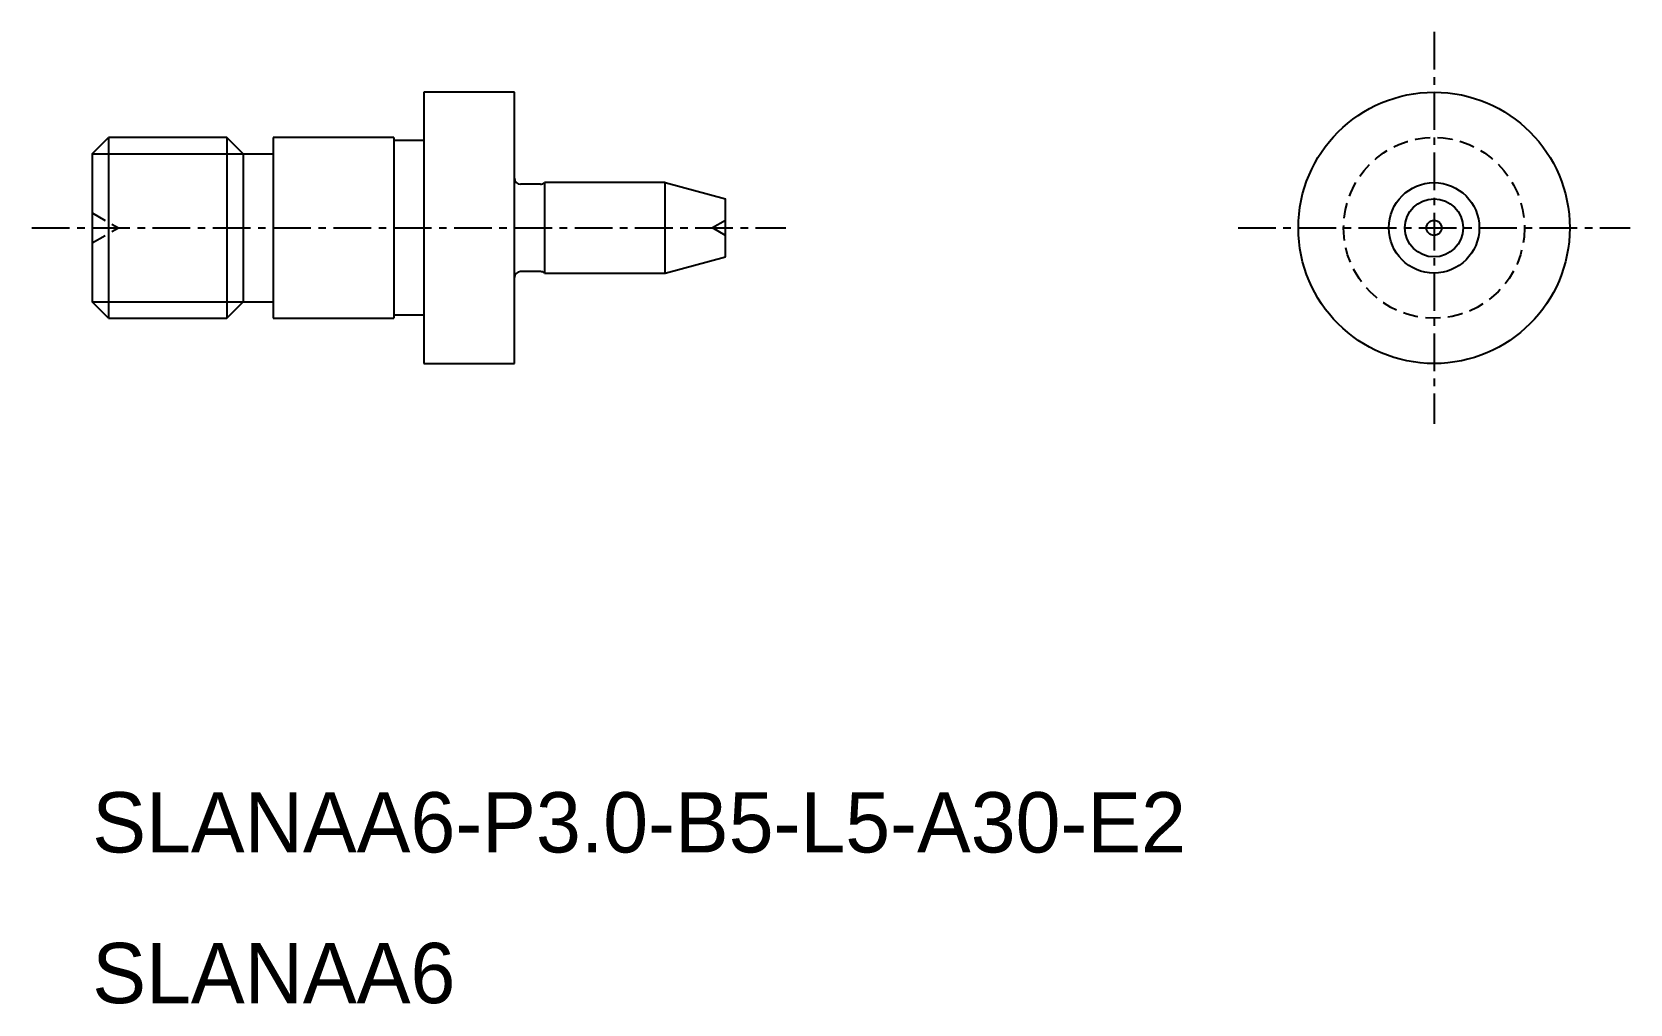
# Model space of a CAD drawing. Extents: x -1654.5 to -1601.5, y -31.3 to 1.
import ezdxf

# ---------------------------------------------------------------- set-up
doc = ezdxf.new("R2010")
doc.units = 0
doc.linetypes.add('CENTER', pattern=[2, 1.25, -0.25, 0.25, -0.25])
doc.linetypes.add('DASHED', pattern=[0.75, 0.5, -0.25])
doc.layers.get('0').update_dxf_attribs({"linetype": 'CONTINUOUS'})
doc.layers.add('CENTER', color=1, linetype='CENTER')

msp = doc.modelspace()

# ---------------------------------------------------------------- linework, layer by layer
at = {"color": 7, "linetype": 'CONTINUOUS'}
for p, q in [((-1638.529, -1.029), (-1641.529, -1.029)), ((-1641.529, -1.029), (-1641.529, -10.029)), ((-1638.529, -10.029), (-1638.529, -1.029)), ((-1652.529, -3.071), (-1651.987, -2.529)), ((-1651.987, -2.529), (-1651.987, -8.529)), ((-1648.07, -2.529), (-1651.987, -2.529)), ((-1648.07, -2.529), (-1648.07, -8.529)), ((-1647.529, -3.071), (-1648.07, -2.529)), ((-1642.529, -2.529), (-1646.529, -2.529)), ((-1646.529, -2.529), (-1646.529, -8.529)), ((-1642.529, -2.529), (-1642.529, -8.529)), ((-1641.529, -2.629), (-1642.529, -2.629)), ((-1652.529, -3.071), (-1652.529, -7.988)), ((-1647.529, -3.071), (-1646.529, -3.071)), ((-1647.529, -3.071), (-1647.529, -7.988)), ((-1637.661, -4.079), (-1638.329, -4.079)), ((-1637.529, -4.029), (-1637.529, -7.029)), ((-1633.529, -4.029), (-1637.529, -4.029)), ((-1633.529, -4.029), (-1631.529, -4.565)), ((-1633.529, -7.029), (-1633.529, -4.029)), ((-1631.529, -6.493), (-1631.529, -4.565)), ((-1633.529, -7.029), (-1631.529, -6.493)), ((-1637.661, -6.979), (-1638.329, -6.979)), ((-1637.529, -7.029), (-1633.529, -7.029)), ((-1651.987, -8.529), (-1652.529, -7.988)), ((-1648.07, -8.529), (-1647.529, -7.988)), ((-1647.529, -7.988), (-1646.529, -7.988)), ((-1641.529, -8.429), (-1642.529, -8.429)), ((-1651.987, -8.529), (-1648.07, -8.529)), ((-1646.529, -8.529), (-1642.529, -8.529)), ((-1641.529, -10.029), (-1638.529, -10.029))]:
    msp.add_line(p, q, dxfattribs=at)
at = {"color": 3, "linetype": 'CONTINUOUS'}
for p, q in [((-1652.529, -3.071), (-1647.529, -3.071)), ((-1652.529, -7.988), (-1647.529, -7.988))]:
    msp.add_line(p, q, dxfattribs=at)
at = {"color": 3, "linetype": 'DASHED'}
for p, q in [((-1652.529, -5.029), (-1651.663, -5.529)), ((-1631.529, -5.279), (-1631.962, -5.529)), ((-1652.529, -6.029), (-1651.663, -5.529)), ((-1631.529, -5.779), (-1631.962, -5.529))]:
    msp.add_line(p, q, dxfattribs=at)
at = {"color": 7, "linetype": 'CONTINUOUS'}
for radius in [4.5, 1.5, 0.964, 0.25]:
    msp.add_circle((-1608.029, -5.529), radius, dxfattribs=at)
at = {"color": 3, "linetype": 'DASHED'}
msp.add_circle((-1608.029, -5.529), 3, dxfattribs=at)
at = {"color": 7, "linetype": 'CONTINUOUS'}
for centre, start, end in [((-1638.329, -3.879), 180, 270), ((-1637.661, -3.879), 270, 311.4096), ((-1638.329, -7.179), 90, 180), ((-1637.661, -7.179), 48.5904, 90)]:
    msp.add_arc(centre, 0.2, start, end, dxfattribs=at)
at = {"layer": 'CENTER', "color": 1, "linetype": 'CENTER'}
for p, q in [((-1608.029, 0.971), (-1608.029, -12.029)), ((-1654.529, -5.529), (-1629.529, -5.529)), ((-1614.529, -5.529), (-1601.529, -5.529))]:
    msp.add_line(p, q, dxfattribs=at)

# ---------------------------------------------------------------- texts
at = {"color": 7, "linetype": 'CONTINUOUS'}
for s, p in [('SLANAA6-P3.0-B5-L5-A30-E2', (-1652.529, -26.25)), ('SLANAA6', (-1652.529, -31.25))]:
    msp.add_text(s, height=2, dxfattribs=at).set_placement(p)

doc.saveas('drawing.dxf')
